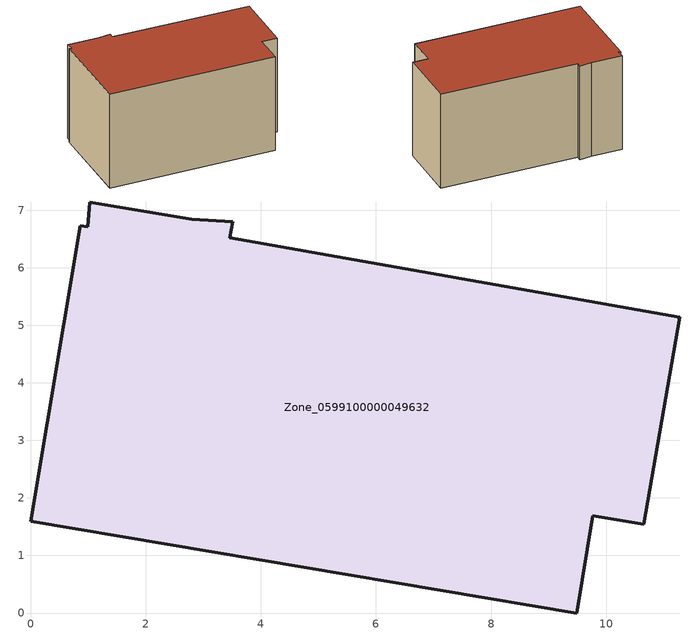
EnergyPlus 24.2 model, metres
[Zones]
Zone_0599100000049632
 floor ground (C_G): 2.8,6.84 3.51,6.8 3.46,6.52 11.28,5.14 10.66,1.54 9.77,1.69 9.49,0 0,1.59 0.86,6.73 0.99,6.71 1.02,7.14 z0
 wall outside (C_F): 3.51,6.8 2.8,6.84 1.02,7.14 0.99,6.71 0.86,6.73 0,1.59 9.49,0 9.77,1.69 10.66,1.54 11.28,5.14 3.46,6.52 3.51,6.8 z0:5.76
 roof outside (C_R): 0.86,6.73 0,1.59 9.49,0 9.77,1.69 10.66,1.54 11.28,5.14 3.46,6.52 3.51,6.8 2.8,6.84 1.02,7.14 0.99,6.71 z5.76
[BUILDING]
Pand.0599100000049632: North Axis=0; Terrain=City; Loads Convergence Tolerance Value=0.04; Temperature Convergence Tolerance Value=0.4; Solar Distribution=FullExterior; Maximum Number of Warmup Days=25; Minimum Number of Warmup Days=1
[Site:Location]
Rotterdam.The.Hague.AP_ZH_NLD Design_Conditions: Latitude=51.96; Longitude=4.45; Time Zone=1; Elevation=-4.5
[SITE:GROUNDTEMPERATURE:BUILDINGSURFACE]
18, 18, 18, 18, 18, 18, 18, 18, 18, 18, 18, 18
[MATERIAL] Thermal Absorptance=0.9; Solar Absorptance=0.7; Visible Absorptance=0.7
Name | Roughness | Thickness | Conductivity | Density | Specific Heat
G.TI.1975-1991 | MediumSmooth | 0.15 | 0.288461 | 540 | 1210
F.TI.1975-1991 | Rough | 0.3 | 0.230769 | 1920 | 840
R.TI.1975-1991 | MediumRough | 0.2 | 0.153846 | 1500 | 1000
[CONSTRUCTION]
C_G: G.TI.1975-1991
C_F: F.TI.1975-1991
C_R: R.TI.1975-1991
[ZONE]
Zone_0599100000049632: Type=1; Multiplier=1; Ceiling Height=Autocalculate; Volume=Autocalculate; Floor Area=autocalculate; Part of Total Floor Area=Yes
[ZONEINFILTRATION:DESIGNFLOWRATE]
Infil_Zone_0599100000049632: Zone or ZoneList or Space or SpaceList=Zone_0599100000049632; Schedule=AlwaysOn; Design Flow Rate Calculation Method=Flow/Area; Flow Rate per Floor Area=0.003; Constant Term Coefficient=1; Temperature Term Coefficient=0; Velocity Term Coefficient=0; Velocity Squared Term Coefficient=0
[HVACTEMPLATE:ZONE:IDEALLOADSAIRSYSTEM]
Zone_0599100000049632: Maximum Heating Supply Air Temperature=50; Minimum Cooling Supply Air Temperature=13; Maximum Heating Supply Air Humidity Ratio=0.0156; Minimum Cooling Supply Air Humidity Ratio=0.0077; Heating Limit=NoLimit; Cooling Limit=NoLimit; Dehumidification Control Type=ConstantSensibleHeatRatio; Cooling Sensible Heat Ratio=0.7; Dehumidification Setpoint=60; Humidification Control Type=None; Humidification Setpoint=30; Outdoor Air Method=None; Outdoor Air Flow Rate per Person=0.00944; Outdoor Air Flow Rate per Zone Floor Area=0; Outdoor Air Flow Rate per Zone=0; Demand Controlled Ventilation Type=None; Outdoor Air Economizer Type=NoEconomizer; Heat Recovery Type=None; Sensible Heat Recovery Effectiveness=0.7; Latent Heat Recovery Effectiveness=0.65
[ZONECONTROL:THERMOSTAT]
ThermostatControl_Zone_0599100000049632: Zone or ZoneList=Zone_0599100000049632; Control Type Schedule=DualSetpointControlType; Control 1=Thermostat_Zone_0599100000049632; Temperature Difference Between Cutout And Setpoint=0
[THERMOSTATSETPOINT:DUALSETPOINT]
Thermostat_Zone_0599100000049632: Heating Setpoint Temperature Schedule=HeatingSetpoint_Zone_0599100000049632; Cooling Setpoint Temperature Schedule=CoolingSetpoint_Zone_0599100000049632
[SCHEDULE:COMPACT]
HeatingSetpoint_Zone_0599100000049632: Through: 12/31, For: AllDays, Until: 24:00, 21
CoolingSetpoint_Zone_0599100000049632: Through: 12/31, For: AllDays, Until: 24:00, 24
DualSetpointControlType: Through: 12/31, For: AllDays, Until: 24:00, 4
AlwaysOn: Through: 12/31, For: AllDays, Until: 24:00, 1
